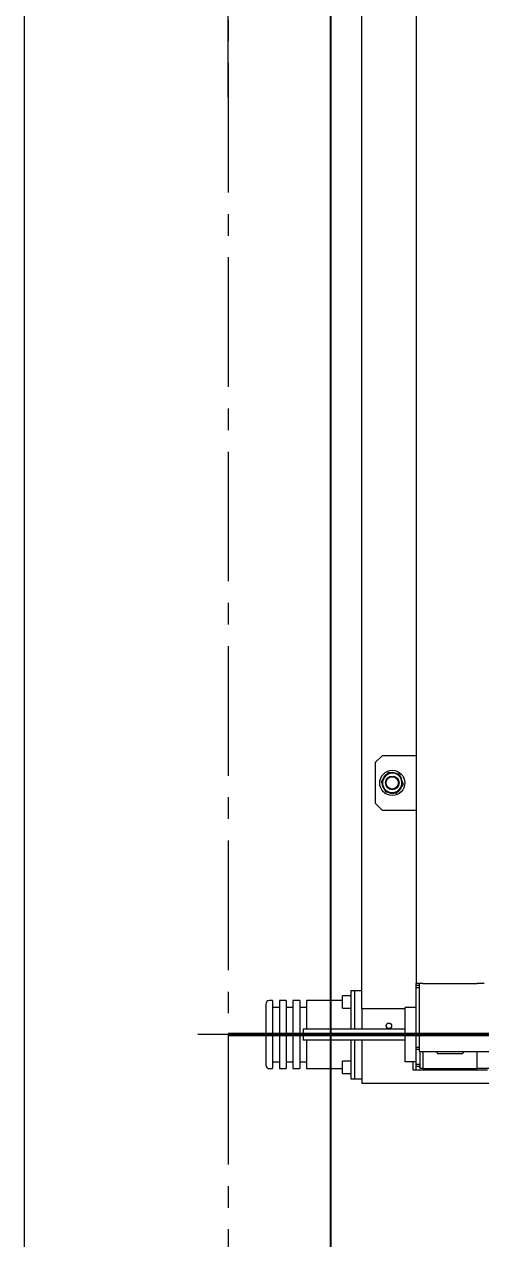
# Model space of a CAD drawing. Header units: millimetres. Extents: x 163705 to 1616509, y 81827 to 302547.
# Drawn here: x 1349941 to 1350612, y 147960 to 149745 of the extents above; entities that cross this region are included whole.
import ezdxf

# ---------------------------------------------------------------- set-up
doc = ezdxf.new("R2010")
doc.units = ezdxf.units.MM
doc.header["$LTSCALE"] = 10
doc.linetypes.add('ACAD_ISO02W100', pattern=[15, 12, -3])
doc.linetypes.add('CENTER2', pattern=[28.575, 19.05, -3.175, 3.175, -3.175])
for name, color, linetype, lineweight in [('1-中心线', 1, 'CENTER2', 0), ('1-护栏', 4, 'Continuous', 18), ('1-标注', 3, 'Continuous', 0), ('1-设备轮廓', 2, 'Continuous', 18)]:
    doc.layers.add(name, color=color, linetype=linetype, lineweight=lineweight)
doc.styles.get("Standard").update_dxf_attribs({"font": 'arial.ttf'})
doc.dimstyles.new('AM_GB50$0', dxfattribs={"dimscale": 50, "dimtxt": 3.5, "dimasz": 3.5, "dimexe": 1, "dimexo": 1, "dimgap": 1.5, "dimtad": 1, "dimdsep": 46, "dimtxsty": 'Standard', "dimcen": 0, "dimclrd": 256, "dimclre": 256, "dimclrt": 2, "dimadec": 0, "dimazin": 2, "dimtp": 0.1, "dimtm": 0.1, "dimtfac": 0.71, "dimtdec": 3, "dimtmove": 0, "dimatfit": 3, "dimfxl": 0, "dimlwd": -1, "dimlwe": -1, "dimarcsym": 0})

# ---------------------------------------------------------------- blocks, each defined once
blk = doc.blocks.new('G$CE9C43516')
for p, q in [((241, 345), (241, 2215)), ((321, 2205), (321, 355)), ((271, 690), (261, 680)), ((261, 680), (261, 620)), ((321, 690), (271, 690)), ((279.9, 665.3), (274.8, 658.8)), ((288, 664.1), (279.9, 665.3)), ((296.2, 663), (288, 664.1)), ((274.8, 658.8), (269.7, 652.3)), ((272.8, 644.7), (275.8, 637)), ((297.2, 641.2), (302.3, 647.7)), ((299.1, 655.7), (299.8, 656)), ((302.3, 647.7), (299.2, 655.3)), ((300.6, 653.6), (300, 653.4)), ((301, 651.3), (300.6, 653.6)), ((275.8, 637), (284, 635.9)), ((284, 635.9), (292.1, 634.7)), ((292.1, 634.7), (297.2, 641.2)), ((261, 620), (271, 610)), ((271, 610), (321, 610)), ((225, 345), (231, 345)), ((225, 345), (225, 288)), ((231, 288), (231, 345)), ((231, 345), (241, 345)), ((241, 318), (241, 345)), ((331, 355), (321, 355)), ((321, 352), (321, 355)), ((326, 352), (321, 352)), ((321, 349), (321, 352)), ((326, 349), (321, 349)), ((321, 261), (321, 349)), ((326, 345), (326, 355)), ((326, 265), (326, 345)), ((331, 355), (411, 355)), ((421, 355), (411, 355)), ((100, 325), (100, 235)), ((110, 330), (105, 330)), ((110, 330), (110, 230)), ((130, 330), (120, 330)), ((120, 330), (120, 230)), ((130, 330), (130, 230)), ((150, 330), (140, 330)), ((140, 330), (140, 230)), ((150, 330), (150, 230)), ((213, 330), (160, 330)), ((160, 330), (160, 288)), ((213, 319.1), (213, 336.9)), ((225, 337), (213.1, 337)), ((120, 320), (110, 320)), ((140, 320), (130, 320)), ((160, 320), (150, 320)), ((213.1, 319), (225, 319)), ((241, 318), (241, 288)), ((305, 318), (241, 318)), ((321, 320), (305, 320)), ((305, 240), (305, 320)), ((155, 288), (155, 272)), ((189.6, 288), (155, 288)), ((305, 288), (189.6, 288)), ((325, 280), (0, 280)), ((189.6, 272), (155, 272)), ((160, 272), (160, 230)), ((305, 272), (189.6, 272)), ((225, 272), (225, 215)), ((231, 215), (231, 272)), ((241, 272), (241, 211)), ((326, 261), (321, 261)), ((321, 258), (321, 261)), ((326, 258), (321, 258)), ((321, 236), (321, 258)), ((326, 255), (326, 265)), ((326, 255), (1308.5, 255)), ((327, 242), (327, 255)), ((331, 255), (331, 230)), ((352, 253), (352, 255)), ((389, 252), (353, 252)), ((390, 255), (390, 253)), ((411, 230), (411, 255)), ((110, 240), (120, 240)), ((130, 240), (140, 240)), ((150, 240), (160, 240)), ((213, 223.1), (213, 240.9)), ((225, 241), (213.1, 241)), ((321, 240), (305, 240)), ((316, 240), (316, 228)), ((327, 236), (321, 236)), ((321, 233), (321, 236)), ((321, 228), (321, 233)), ((327, 233), (321, 233)), ((327, 230), (327, 242)), ((105, 230), (110, 230)), ((120, 230), (130, 230)), ((140, 230), (150, 230)), ((160, 230), (213, 230)), ((213.1, 223), (225, 223)), ((225, 215), (231, 215)), ((231, 215), (241, 215)), ((316, 228), (426, 228)), ((331, 230), (327, 230)), ((331, 230), (411, 230)), ((1308.5, 230), (411, 230)), ((241, 211), (241, 208)), ((1308.5, 208), (241, 208))]:
    blk.add_line(p, q)
at = {"flags": 128}
for points in [[(299.8, 656), (298.8, 658), (297.4, 659.8)], [(325.1, 233), (325.3, 232.8), (327, 231.6)]]:
    blk.add_lwpolyline(points, dxfattribs=at)
for centre, radius in [((286, 650), 18.5), ((286, 650), 10), ((286, 650), 9), ((281, 293), 4)]:
    blk.add_circle(centre, radius)
for centre, radius, start, end in [((286, 650), 15.1, 124.4288, 159.2896), ((286, 650), 14.3, 81.8984, 141.8984), ((286, 650), 15.1, 65.0552, 98.9357), ((286, 650), 14.3, 21.8984, 81.8984), ((286, 650), 15.1, 184.4928, 219.3764), ((286, 650), 14.3, 141.8984, 201.8984), ((286, 650), 14.3, 201.8984, 261.8984), ((286, 650), 15.1, 303.13, 339.9432), ((286, 650), 14.3, 321.8984, 21.8984), ((286, 650), 15.1, 244.8671, 278.7369), ((286, 650), 14.3, 261.8984, 321.8984), ((105, 325), 5, 90, 180), ((213.1, 336.9), 0.1, 90, 180), ((213.1, 319.1), 0.1, 180, 270), ((353, 253), 1, 180, 270), ((389, 253), 1, 270, 0), ((105, 235), 5, 180, 270), ((213.1, 240.9), 0.1, 90, 180), ((213.1, 223.1), 0.1, 180, 270)]:
    blk.add_arc(centre, radius, start, end)
for points, knots in [([(299.2, 655.3), (298.4, 657.3), (297.4, 659.9), (296.4, 662.4), (296.2, 663)], [0, 0, 0, 0, 0.774963, 1, 1, 1, 1]), ([(269.7, 652.3), (269.9, 651.8), (270.9, 649.2), (272, 646.7), (272.8, 644.7)], [0, 0, 0, 0, 0.225037, 1, 1, 1, 1])]:
    blk.add_open_spline(points, degree=3, knots=knots)
blk = doc.blocks.new('*D561')
at = {"layer": '1-标注', "transparency": 16777216}
for p, q in [((1350240.9, 149637.6), (1350240.9, 151121.6)), ((1353740.9, 149637.6), (1353740.9, 151121.6)), ((1353565.9, 151071.6), (1350415.9, 151071.6))]:
    blk.add_line(p, q, dxfattribs=at)
for points in [[(1350415.9, 151100.8), (1350415.9, 151042.5), (1350240.9, 151071.6)], [(1353565.9, 151100.8), (1353565.9, 151042.5), (1353740.9, 151071.6)]]:
    blk.add_solid(points, dxfattribs=at)
at = {"layer": 'Defpoints', "transparency": 16777216}
for p in [(1350240.9, 151071.6), (1350240.9, 149587.6), (1353740.9, 149587.6)]:
    blk.add_point(p, dxfattribs=at)
at = {"layer": '1-标注', "transparency": 16777216, "insert": (1351990.9, 151236.1), "char_height": 175, "attachment_point": 5}
blk.add_mtext('3500', dxfattribs=at)

msp = doc.modelspace()

# ---------------------------------------------------------------- linework, layer by layer
msp.add_lwpolyline([(1350390.928, 143159.632), (1352665.928, 143159.632), (1352665.928, 150159.632), (1350390.928, 150159.632)], close=True)
at = {"layer": '1-中心线'}
msp.add_line((1350240.928, 152259.738), (1350240.928, 140559.499), dxfattribs=at)
at = {"layer": '1-护栏'}
msp.add_lwpolyline([(1356740.928, 150609.632), (1349940.928, 150609.632), (1349940.928, 142709.632), (1356740.928, 142709.632)], dxfattribs=at)
at = {"layer": '1-设备轮廓', "color": 5, "linetype": 'ACAD_ISO02W100', "lineweight": 50, "ltscale": 5}
msp.add_lwpolyline([(1350240.928, 148259.632), (1393540.926, 148259.632)], dxfattribs=at)

# ---------------------------------------------------------------- block references
at = {"layer": '1-设备轮廓'}
msp.add_blockref('G$CE9C43516', (1350195.993, 147979.632), dxfattribs=at)

# ---------------------------------------------------------------- dimensions: what is measured, and where the dimension line sits
at = {"layer": '1-标注'}
dim = msp.add_linear_dim(base=(1350240.928, 151071.645), p1=(1353740.928, 149587.643), p2=(1350240.928, 149587.643), dimstyle='AM_GB50$0', override={"dimtmove": 1}, dxfattribs=at)
dim.commit()
dim.dimension.update_dxf_attribs({"geometry": '*D561', "text_midpoint": (1351990.928, 151236.055)})

doc.saveas('drawing.dxf')
